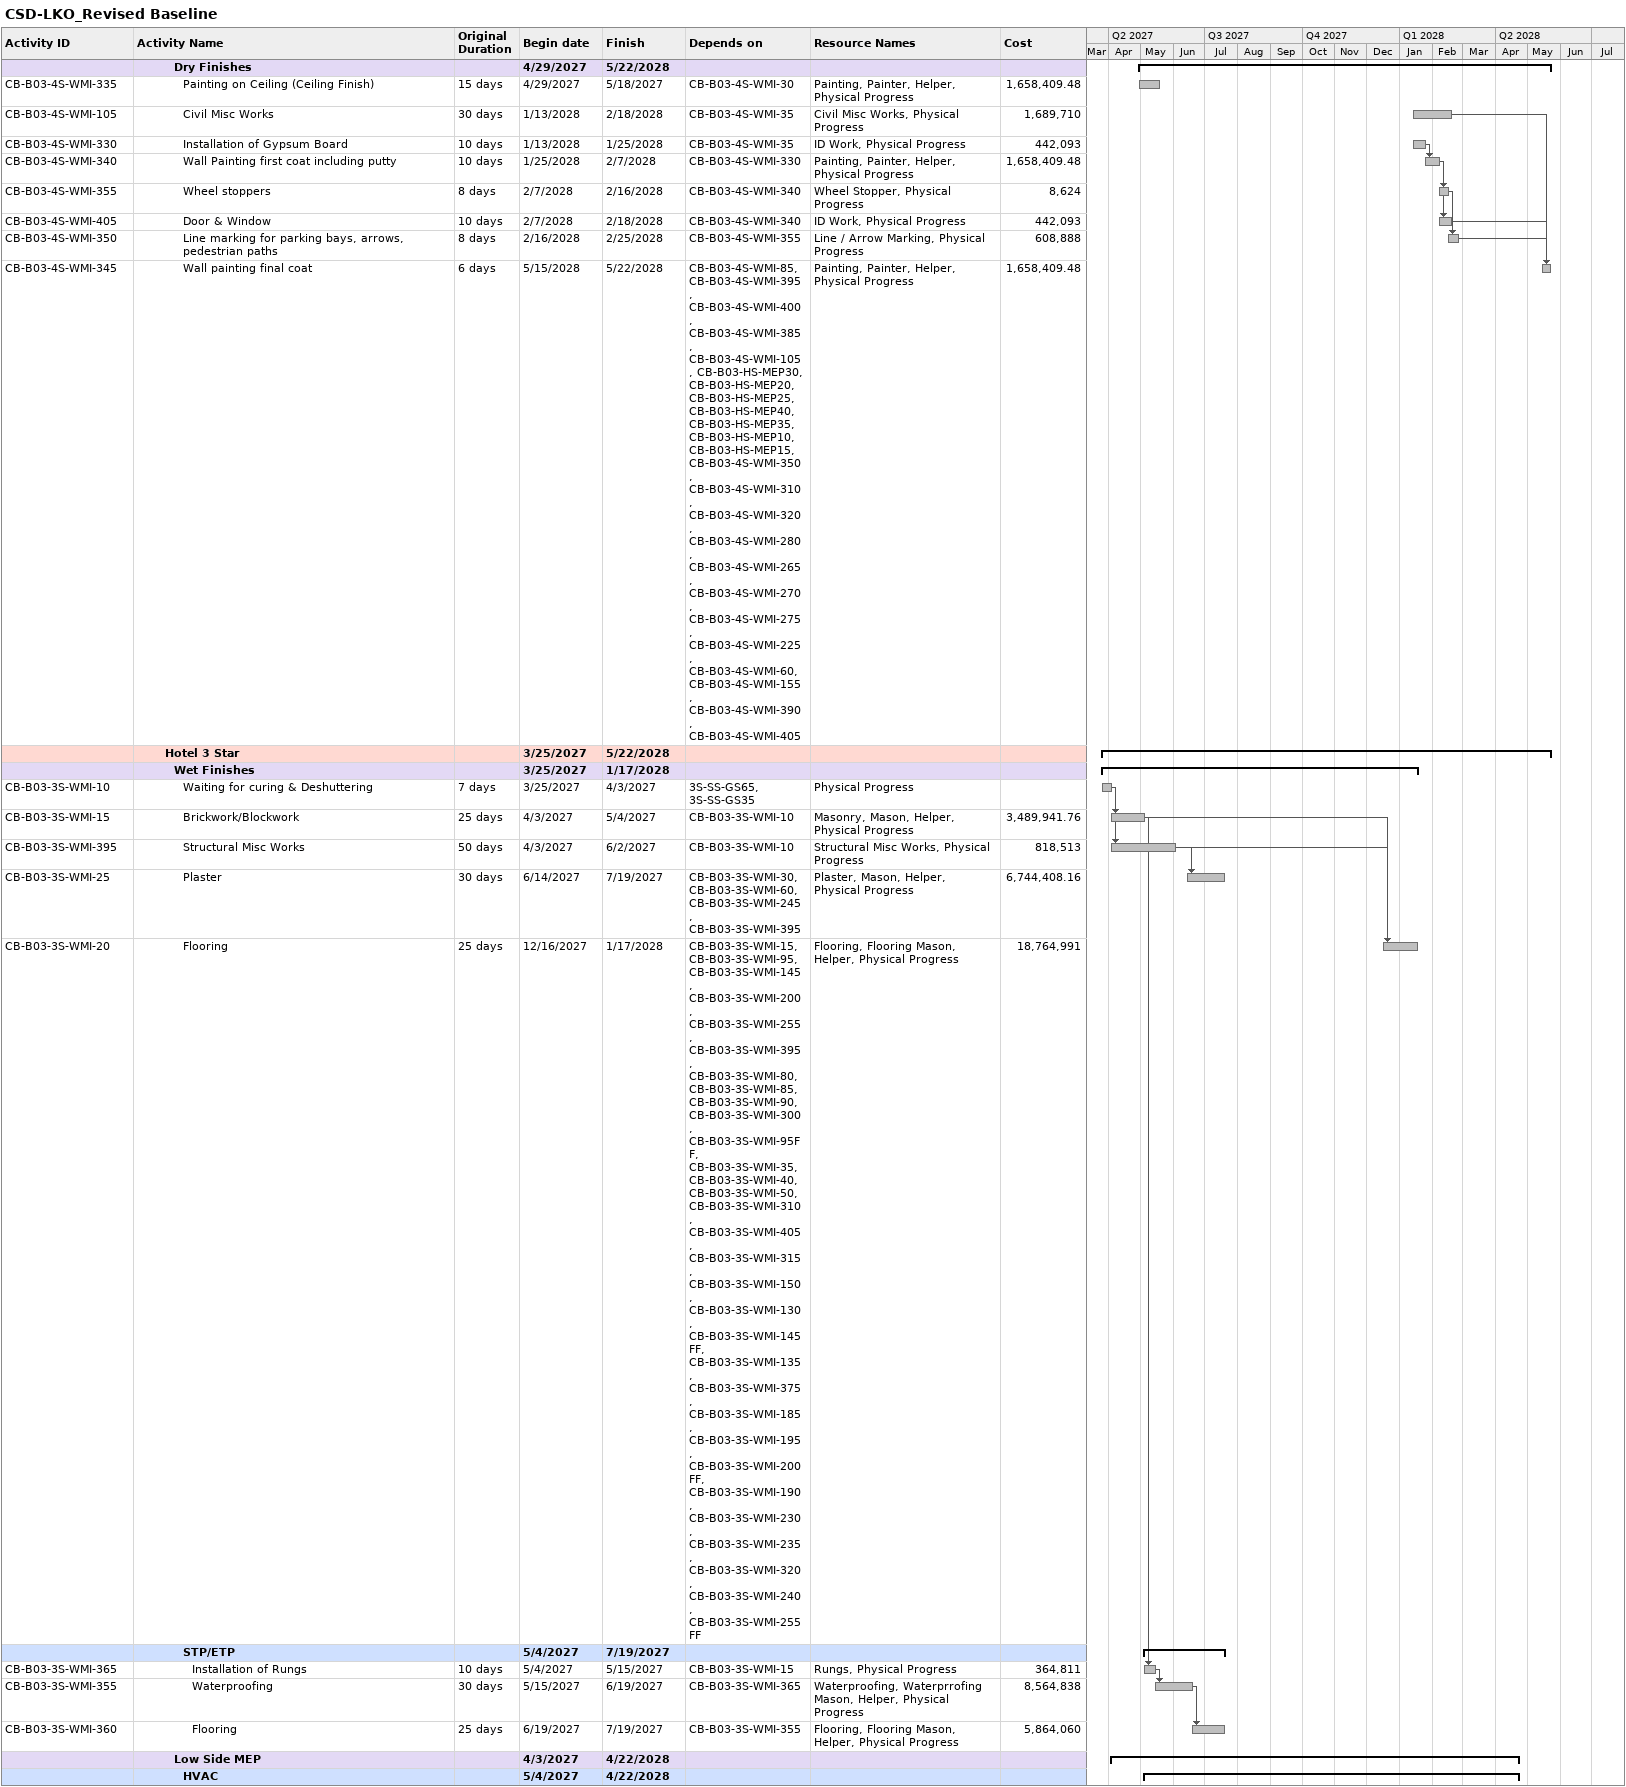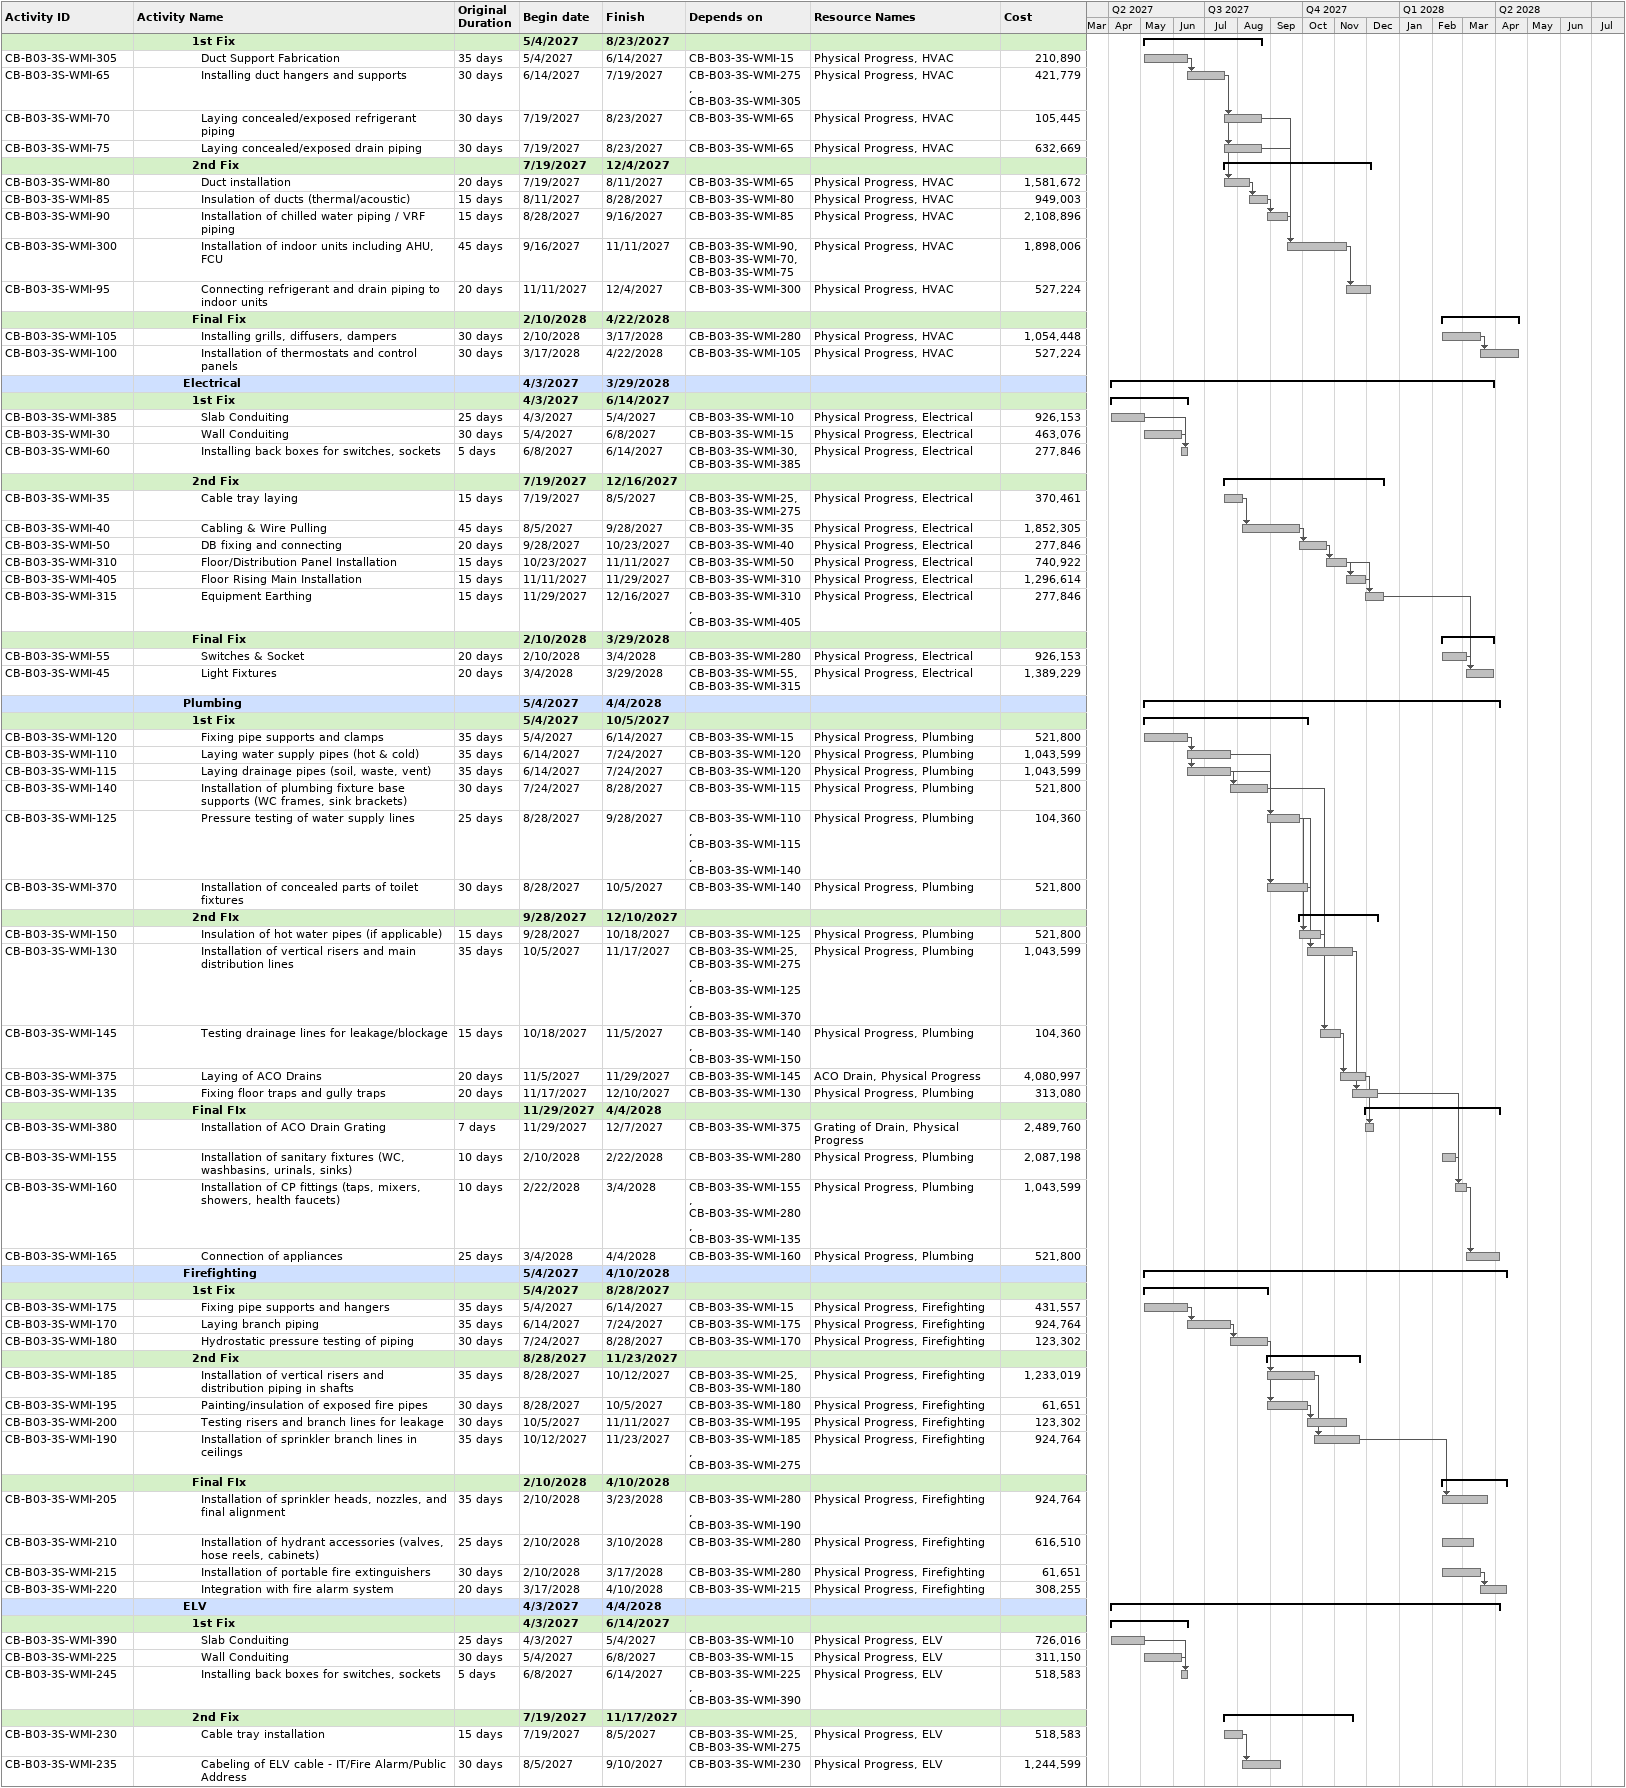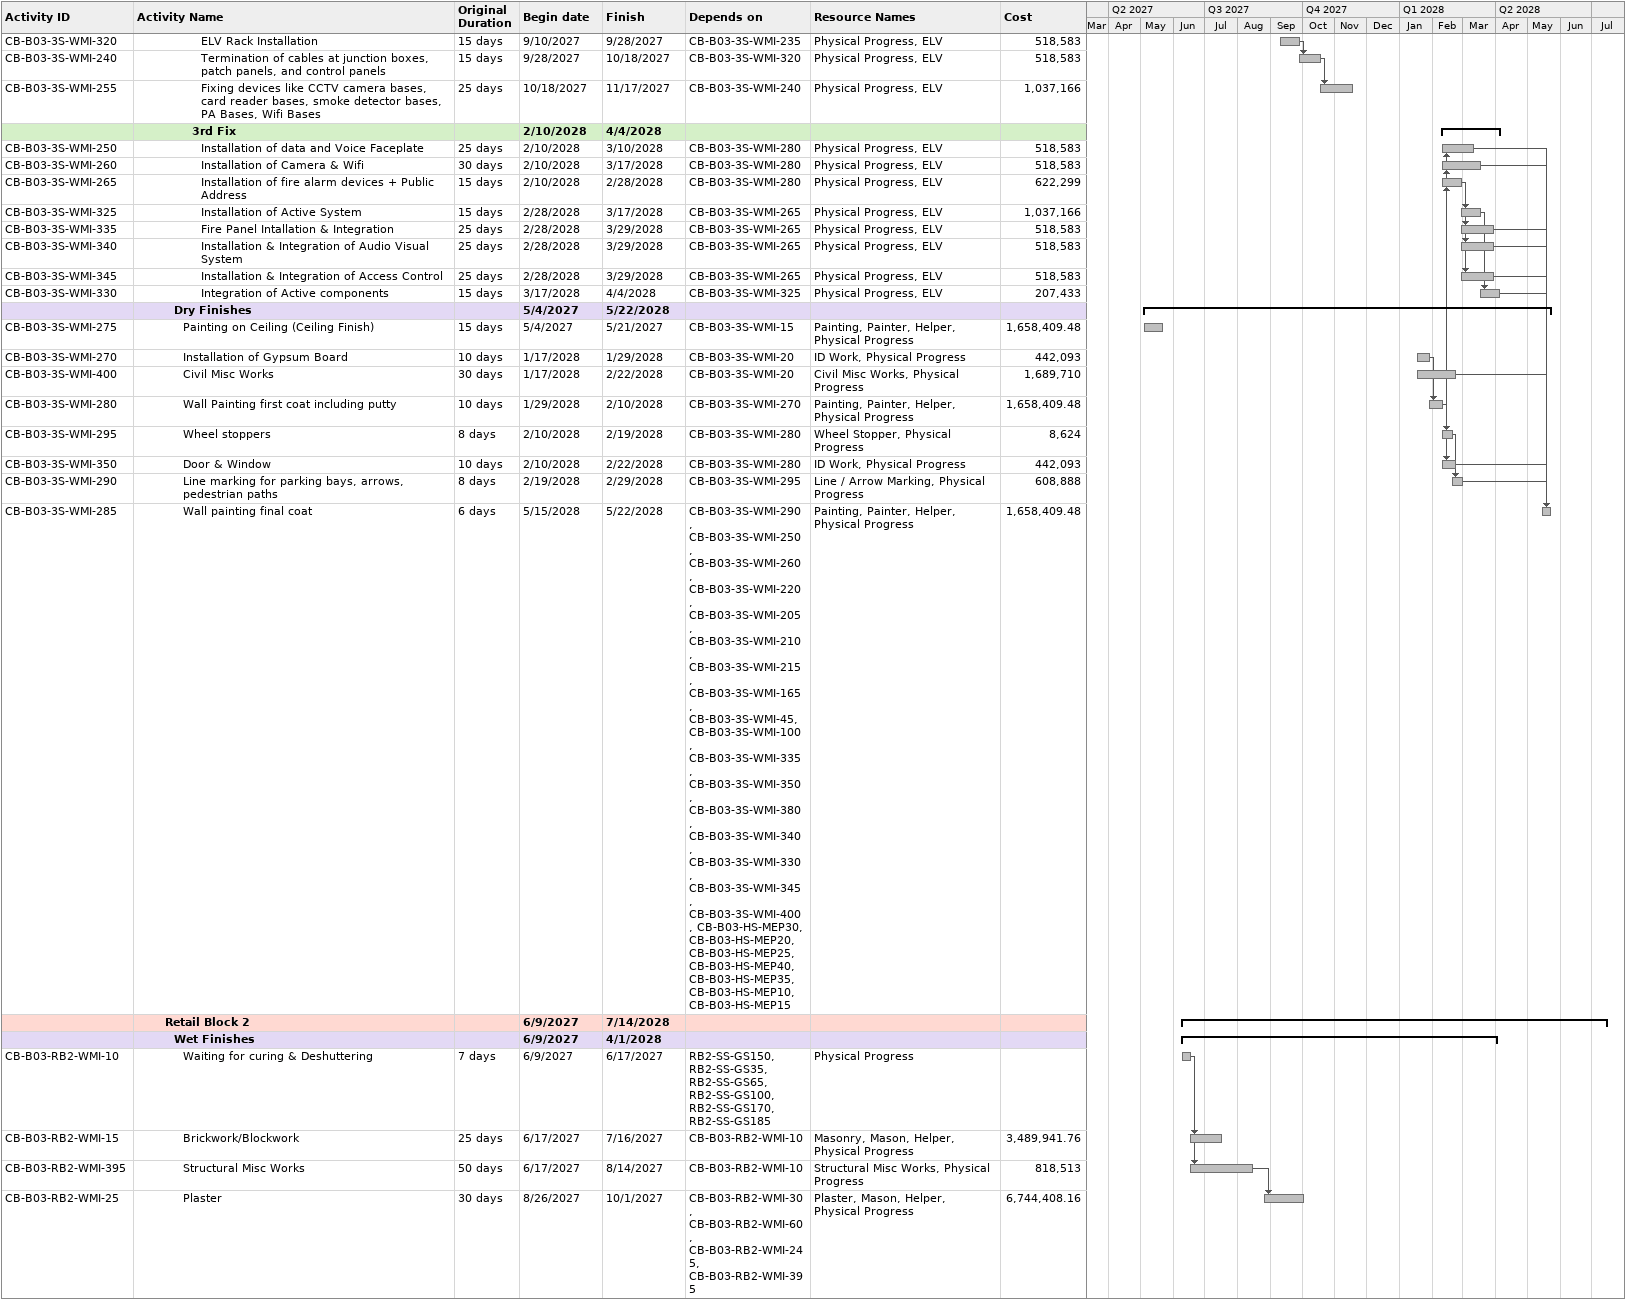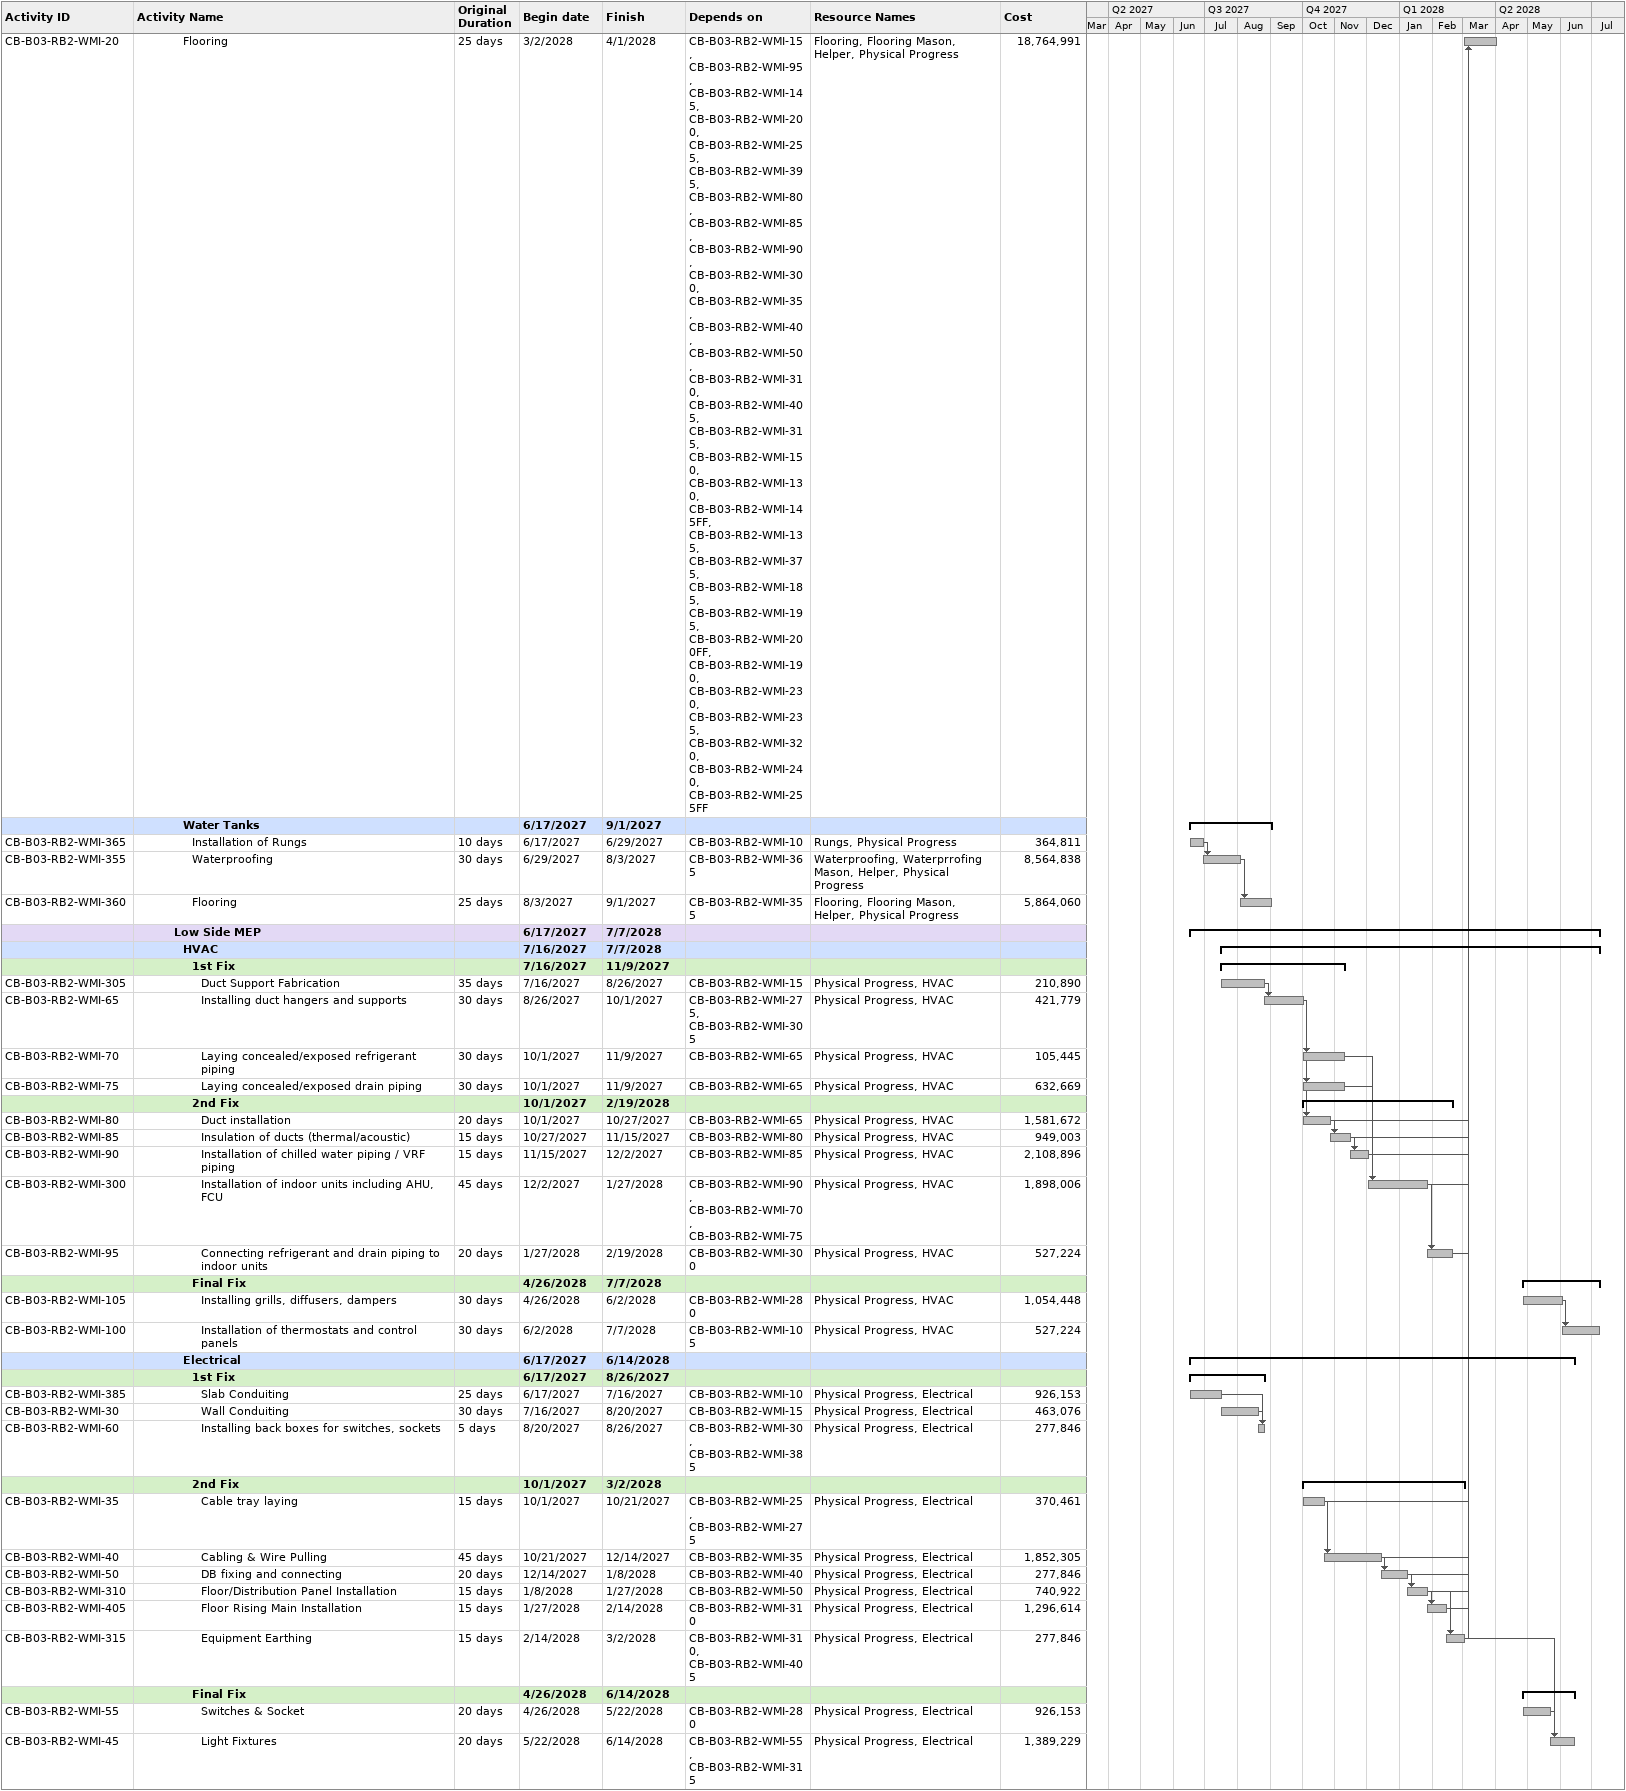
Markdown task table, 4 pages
CSD-LKO_Revised Baseline

| ID | Level | Task | Original duration | Start | Finish | Predecessors | Resources | Cost |
|---|---|---|---|---|---|---|---|---|
|  | 5 | **Dry Finishes** |  | 2027-04-29 | 2028-05-22 |  |  |  |
| CB-B03-4S-WMI-335 | 6 | Painting on Ceiling (Ceiling Finish) | 15d | 2027-04-29 | 2027-05-18 | CB-B03-4S-WMI-30 | Painting, Painter, Helper, Physical Progress | 1658409.48 |
| CB-B03-4S-WMI-105 | 6 | Civil Misc Works | 30d | 2028-01-13 | 2028-02-18 | CB-B03-4S-WMI-35 | Civil Misc Works, Physical Progress | 1689710 |
| CB-B03-4S-WMI-330 | 6 | Installation of Gypsum Board | 10d | 2028-01-13 | 2028-01-25 | CB-B03-4S-WMI-35 | ID Work, Physical Progress | 442093 |
| CB-B03-4S-WMI-340 | 6 | Wall Painting first coat including putty | 10d | 2028-01-25 | 2028-02-07 | CB-B03-4S-WMI-330 | Painting, Painter, Helper, Physical Progress | 1658409.48 |
| CB-B03-4S-WMI-355 | 6 | Wheel stoppers | 8d | 2028-02-07 | 2028-02-16 | CB-B03-4S-WMI-340 | Wheel Stopper, Physical Progress | 8624 |
| CB-B03-4S-WMI-405 | 6 | Door & Window | 10d | 2028-02-07 | 2028-02-18 | CB-B03-4S-WMI-340 | ID Work, Physical Progress | 442093 |
| CB-B03-4S-WMI-350 | 6 | Line marking for parking bays, arrows, pedestrian paths | 8d | 2028-02-16 | 2028-02-25 | CB-B03-4S-WMI-355 | Line / Arrow Marking, Physical Progress | 608888 |
| CB-B03-4S-WMI-345 | 6 | Wall painting final coat | 6d | 2028-05-15 | 2028-05-22 | CB-B03-4S-WMI-85, CB-B03-4S-WMI-395, CB-B03-4S-WMI-400, CB-B03-4S-WMI-385, CB-B03-4S-WMI-105, CB-B03-HS-MEP30, CB-B03-HS-MEP20, CB-B03-HS-MEP25, CB-B03-HS-MEP40, CB-B03-HS-MEP35, CB-B03-HS-MEP10, CB-B03-HS-MEP15, CB-B03-4S-WMI-350, CB-B03-4S-WMI-310, CB-B03-4S-WMI-320, CB-B03-4S-WMI-280, CB-B03-4S-WMI-265, CB-B03-4S-WMI-270, CB-B03-4S-WMI-275, CB-B03-4S-WMI-225, CB-B03-4S-WMI-60, CB-B03-4S-WMI-155, CB-B03-4S-WMI-390, CB-B03-4S-WMI-405 | Painting, Painter, Helper, Physical Progress | 1658409.48 |
|  | 4 | **Hotel 3 Star** |  | 2027-03-25 | 2028-05-22 |  |  |  |
|  | 5 | **Wet Finishes** |  | 2027-03-25 | 2028-01-17 |  |  |  |
| CB-B03-3S-WMI-10 | 6 | Waiting for curing & Deshuttering | 7d | 2027-03-25 | 2027-04-03 | 3S-SS-GS65, 3S-SS-GS35 | Physical Progress |  |
| CB-B03-3S-WMI-15 | 6 | Brickwork/Blockwork | 25d | 2027-04-03 | 2027-05-04 | CB-B03-3S-WMI-10 | Masonry, Mason, Helper, Physical Progress | 3489941.76 |
| CB-B03-3S-WMI-395 | 6 | Structural Misc Works | 50d | 2027-04-03 | 2027-06-02 | CB-B03-3S-WMI-10 | Structural Misc Works, Physical Progress | 818513 |
| CB-B03-3S-WMI-25 | 6 | Plaster | 30d | 2027-06-14 | 2027-07-19 | CB-B03-3S-WMI-30, CB-B03-3S-WMI-60, CB-B03-3S-WMI-245, CB-B03-3S-WMI-395 | Plaster, Mason, Helper, Physical Progress | 6744408.16 |
| CB-B03-3S-WMI-20 | 6 | Flooring | 25d | 2027-12-16 | 2028-01-17 | CB-B03-3S-WMI-15, CB-B03-3S-WMI-95, CB-B03-3S-WMI-145, CB-B03-3S-WMI-200, CB-B03-3S-WMI-255, CB-B03-3S-WMI-395, CB-B03-3S-WMI-80, CB-B03-3S-WMI-85, CB-B03-3S-WMI-90, CB-B03-3S-WMI-300, CB-B03-3S-WMI-95FF, CB-B03-3S-WMI-35, CB-B03-3S-WMI-40, CB-B03-3S-WMI-50, CB-B03-3S-WMI-310, CB-B03-3S-WMI-405, CB-B03-3S-WMI-315, CB-B03-3S-WMI-150, CB-B03-3S-WMI-130, CB-B03-3S-WMI-145FF, CB-B03-3S-WMI-135, CB-B03-3S-WMI-375, CB-B03-3S-WMI-185, CB-B03-3S-WMI-195, CB-B03-3S-WMI-200FF, CB-B03-3S-WMI-190, CB-B03-3S-WMI-230, CB-B03-3S-WMI-235, CB-B03-3S-WMI-320, CB-B03-3S-WMI-240, CB-B03-3S-WMI-255FF | Flooring, Flooring Mason, Helper, Physical Progress | 18764991 |
|  | 6 | **STP/ETP** |  | 2027-05-04 | 2027-07-19 |  |  |  |
| CB-B03-3S-WMI-365 | 7 | Installation of Rungs | 10d | 2027-05-04 | 2027-05-15 | CB-B03-3S-WMI-15 | Rungs, Physical Progress | 364811 |
| CB-B03-3S-WMI-355 | 7 | Waterproofing | 30d | 2027-05-15 | 2027-06-19 | CB-B03-3S-WMI-365 | Waterproofing, Waterprrofing Mason, Helper, Physical Progress | 8564838 |
| CB-B03-3S-WMI-360 | 7 | Flooring | 25d | 2027-06-19 | 2027-07-19 | CB-B03-3S-WMI-355 | Flooring, Flooring Mason, Helper, Physical Progress | 5864060 |
|  | 5 | **Low Side MEP** |  | 2027-04-03 | 2028-04-22 |  |  |  |
|  | 6 | **HVAC** |  | 2027-05-04 | 2028-04-22 |  |  |  |
|  | 7 | **1st Fix** |  | 2027-05-04 | 2027-08-23 |  |  |  |
| CB-B03-3S-WMI-305 | 8 | Duct Support Fabrication | 35d | 2027-05-04 | 2027-06-14 | CB-B03-3S-WMI-15 | Physical Progress, HVAC | 210890 |
| CB-B03-3S-WMI-65 | 8 | Installing duct hangers and supports | 30d | 2027-06-14 | 2027-07-19 | CB-B03-3S-WMI-275, CB-B03-3S-WMI-305 | Physical Progress, HVAC | 421779 |
| CB-B03-3S-WMI-70 | 8 | Laying concealed/exposed refrigerant piping | 30d | 2027-07-19 | 2027-08-23 | CB-B03-3S-WMI-65 | Physical Progress, HVAC | 105445 |
| CB-B03-3S-WMI-75 | 8 | Laying concealed/exposed drain piping | 30d | 2027-07-19 | 2027-08-23 | CB-B03-3S-WMI-65 | Physical Progress, HVAC | 632669 |
|  | 7 | **2nd Fix** |  | 2027-07-19 | 2027-12-04 |  |  |  |
| CB-B03-3S-WMI-80 | 8 | Duct installation | 20d | 2027-07-19 | 2027-08-11 | CB-B03-3S-WMI-65 | Physical Progress, HVAC | 1581672 |
| CB-B03-3S-WMI-85 | 8 | Insulation of ducts (thermal/acoustic) | 15d | 2027-08-11 | 2027-08-28 | CB-B03-3S-WMI-80 | Physical Progress, HVAC | 949003 |
| CB-B03-3S-WMI-90 | 8 | Installation of chilled water piping / VRF piping | 15d | 2027-08-28 | 2027-09-16 | CB-B03-3S-WMI-85 | Physical Progress, HVAC | 2108896 |
| CB-B03-3S-WMI-300 | 8 | Installation of indoor units including AHU, FCU | 45d | 2027-09-16 | 2027-11-11 | CB-B03-3S-WMI-90, CB-B03-3S-WMI-70, CB-B03-3S-WMI-75 | Physical Progress, HVAC | 1898006 |
| CB-B03-3S-WMI-95 | 8 | Connecting refrigerant and drain piping to indoor units | 20d | 2027-11-11 | 2027-12-04 | CB-B03-3S-WMI-300 | Physical Progress, HVAC | 527224 |
|  | 7 | **Final Fix** |  | 2028-02-10 | 2028-04-22 |  |  |  |
| CB-B03-3S-WMI-105 | 8 | Installing grills, diffusers, dampers | 30d | 2028-02-10 | 2028-03-17 | CB-B03-3S-WMI-280 | Physical Progress, HVAC | 1054448 |
| CB-B03-3S-WMI-100 | 8 | Installation of thermostats and control panels | 30d | 2028-03-17 | 2028-04-22 | CB-B03-3S-WMI-105 | Physical Progress, HVAC | 527224 |
|  | 6 | **Electrical** |  | 2027-04-03 | 2028-03-29 |  |  |  |
|  | 7 | **1st Fix** |  | 2027-04-03 | 2027-06-14 |  |  |  |
| CB-B03-3S-WMI-385 | 8 | Slab Conduiting | 25d | 2027-04-03 | 2027-05-04 | CB-B03-3S-WMI-10 | Physical Progress, Electrical | 926153 |
| CB-B03-3S-WMI-30 | 8 | Wall Conduiting | 30d | 2027-05-04 | 2027-06-08 | CB-B03-3S-WMI-15 | Physical Progress, Electrical | 463076 |
| CB-B03-3S-WMI-60 | 8 | Installing back boxes for switches, sockets | 5d | 2027-06-08 | 2027-06-14 | CB-B03-3S-WMI-30, CB-B03-3S-WMI-385 | Physical Progress, Electrical | 277846 |
|  | 7 | **2nd Fix** |  | 2027-07-19 | 2027-12-16 |  |  |  |
| CB-B03-3S-WMI-35 | 8 | Cable tray laying | 15d | 2027-07-19 | 2027-08-05 | CB-B03-3S-WMI-25, CB-B03-3S-WMI-275 | Physical Progress, Electrical | 370461 |
| CB-B03-3S-WMI-40 | 8 | Cabling & Wire Pulling | 45d | 2027-08-05 | 2027-09-28 | CB-B03-3S-WMI-35 | Physical Progress, Electrical | 1852305 |
| CB-B03-3S-WMI-50 | 8 | DB fixing and connecting | 20d | 2027-09-28 | 2027-10-23 | CB-B03-3S-WMI-40 | Physical Progress, Electrical | 277846 |
| CB-B03-3S-WMI-310 | 8 | Floor/Distribution Panel Installation | 15d | 2027-10-23 | 2027-11-11 | CB-B03-3S-WMI-50 | Physical Progress, Electrical | 740922 |
| CB-B03-3S-WMI-405 | 8 | Floor Rising Main Installation | 15d | 2027-11-11 | 2027-11-29 | CB-B03-3S-WMI-310 | Physical Progress, Electrical | 1296614 |
| CB-B03-3S-WMI-315 | 8 | Equipment Earthing | 15d | 2027-11-29 | 2027-12-16 | CB-B03-3S-WMI-310, CB-B03-3S-WMI-405 | Physical Progress, Electrical | 277846 |
|  | 7 | **Final Fix** |  | 2028-02-10 | 2028-03-29 |  |  |  |
| CB-B03-3S-WMI-55 | 8 | Switches & Socket | 20d | 2028-02-10 | 2028-03-04 | CB-B03-3S-WMI-280 | Physical Progress, Electrical | 926153 |
| CB-B03-3S-WMI-45 | 8 | Light Fixtures | 20d | 2028-03-04 | 2028-03-29 | CB-B03-3S-WMI-55, CB-B03-3S-WMI-315 | Physical Progress, Electrical | 1389229 |
|  | 6 | **Plumbing** |  | 2027-05-04 | 2028-04-04 |  |  |  |
|  | 7 | **1st Fix** |  | 2027-05-04 | 2027-10-05 |  |  |  |
| CB-B03-3S-WMI-120 | 8 | Fixing pipe supports and clamps | 35d | 2027-05-04 | 2027-06-14 | CB-B03-3S-WMI-15 | Physical Progress, Plumbing | 521800 |
| CB-B03-3S-WMI-110 | 8 | Laying water supply pipes (hot & cold) | 35d | 2027-06-14 | 2027-07-24 | CB-B03-3S-WMI-120 | Physical Progress, Plumbing | 1043599 |
| CB-B03-3S-WMI-115 | 8 | Laying drainage pipes (soil, waste, vent) | 35d | 2027-06-14 | 2027-07-24 | CB-B03-3S-WMI-120 | Physical Progress, Plumbing | 1043599 |
| CB-B03-3S-WMI-140 | 8 | Installation of plumbing fixture base supports (WC frames, sink brackets) | 30d | 2027-07-24 | 2027-08-28 | CB-B03-3S-WMI-115 | Physical Progress, Plumbing | 521800 |
| CB-B03-3S-WMI-125 | 8 | Pressure testing of water supply lines | 25d | 2027-08-28 | 2027-09-28 | CB-B03-3S-WMI-110, CB-B03-3S-WMI-115, CB-B03-3S-WMI-140 | Physical Progress, Plumbing | 104360 |
| CB-B03-3S-WMI-370 | 8 | Installation of concealed parts of toilet fixtures | 30d | 2027-08-28 | 2027-10-05 | CB-B03-3S-WMI-140 | Physical Progress, Plumbing | 521800 |
|  | 7 | **2nd FIx** |  | 2027-09-28 | 2027-12-10 |  |  |  |
| CB-B03-3S-WMI-150 | 8 | Insulation of hot water pipes (if applicable) | 15d | 2027-09-28 | 2027-10-18 | CB-B03-3S-WMI-125 | Physical Progress, Plumbing | 521800 |
| CB-B03-3S-WMI-130 | 8 | Installation of vertical risers and main distribution lines | 35d | 2027-10-05 | 2027-11-17 | CB-B03-3S-WMI-25, CB-B03-3S-WMI-275, CB-B03-3S-WMI-125, CB-B03-3S-WMI-370 | Physical Progress, Plumbing | 1043599 |
| CB-B03-3S-WMI-145 | 8 | Testing drainage lines for leakage/blockage | 15d | 2027-10-18 | 2027-11-05 | CB-B03-3S-WMI-140, CB-B03-3S-WMI-150 | Physical Progress, Plumbing | 104360 |
| CB-B03-3S-WMI-375 | 8 | Laying of ACO Drains | 20d | 2027-11-05 | 2027-11-29 | CB-B03-3S-WMI-145 | ACO Drain, Physical Progress | 4080997 |
| CB-B03-3S-WMI-135 | 8 | Fixing floor traps and gully traps | 20d | 2027-11-17 | 2027-12-10 | CB-B03-3S-WMI-130 | Physical Progress, Plumbing | 313080 |
|  | 7 | **Final FIx** |  | 2027-11-29 | 2028-04-04 |  |  |  |
| CB-B03-3S-WMI-380 | 8 | Installation of ACO Drain Grating | 7d | 2027-11-29 | 2027-12-07 | CB-B03-3S-WMI-375 | Grating of Drain, Physical Progress | 2489760 |
| CB-B03-3S-WMI-155 | 8 | Installation of sanitary fixtures (WC, washbasins, urinals, sinks) | 10d | 2028-02-10 | 2028-02-22 | CB-B03-3S-WMI-280 | Physical Progress, Plumbing | 2087198 |
| CB-B03-3S-WMI-160 | 8 | Installation of CP fittings (taps, mixers, showers, health faucets) | 10d | 2028-02-22 | 2028-03-04 | CB-B03-3S-WMI-155, CB-B03-3S-WMI-280, CB-B03-3S-WMI-135 | Physical Progress, Plumbing | 1043599 |
| CB-B03-3S-WMI-165 | 8 | Connection of appliances | 25d | 2028-03-04 | 2028-04-04 | CB-B03-3S-WMI-160 | Physical Progress, Plumbing | 521800 |
|  | 6 | **Firefighting** |  | 2027-05-04 | 2028-04-10 |  |  |  |
|  | 7 | **1st Fix** |  | 2027-05-04 | 2027-08-28 |  |  |  |
| CB-B03-3S-WMI-175 | 8 | Fixing pipe supports and hangers | 35d | 2027-05-04 | 2027-06-14 | CB-B03-3S-WMI-15 | Physical Progress, Firefighting | 431557 |
| CB-B03-3S-WMI-170 | 8 | Laying branch piping | 35d | 2027-06-14 | 2027-07-24 | CB-B03-3S-WMI-175 | Physical Progress, Firefighting | 924764 |
| CB-B03-3S-WMI-180 | 8 | Hydrostatic pressure testing of piping | 30d | 2027-07-24 | 2027-08-28 | CB-B03-3S-WMI-170 | Physical Progress, Firefighting | 123302 |
|  | 7 | **2nd Fix** |  | 2027-08-28 | 2027-11-23 |  |  |  |
| CB-B03-3S-WMI-185 | 8 | Installation of vertical risers and distribution piping in shafts | 35d | 2027-08-28 | 2027-10-12 | CB-B03-3S-WMI-25, CB-B03-3S-WMI-180 | Physical Progress, Firefighting | 1233019 |
| CB-B03-3S-WMI-195 | 8 | Painting/insulation of exposed fire pipes | 30d | 2027-08-28 | 2027-10-05 | CB-B03-3S-WMI-180 | Physical Progress, Firefighting | 61651 |
| CB-B03-3S-WMI-200 | 8 | Testing risers and branch lines for leakage | 30d | 2027-10-05 | 2027-11-11 | CB-B03-3S-WMI-195 | Physical Progress, Firefighting | 123302 |
| CB-B03-3S-WMI-190 | 8 | Installation of sprinkler branch lines in ceilings | 35d | 2027-10-12 | 2027-11-23 | CB-B03-3S-WMI-185, CB-B03-3S-WMI-275 | Physical Progress, Firefighting | 924764 |
|  | 7 | **Final FIx** |  | 2028-02-10 | 2028-04-10 |  |  |  |
| CB-B03-3S-WMI-205 | 8 | Installation of sprinkler heads, nozzles, and final alignment | 35d | 2028-02-10 | 2028-03-23 | CB-B03-3S-WMI-280, CB-B03-3S-WMI-190 | Physical Progress, Firefighting | 924764 |
| CB-B03-3S-WMI-210 | 8 | Installation of hydrant accessories (valves, hose reels, cabinets) | 25d | 2028-02-10 | 2028-03-10 | CB-B03-3S-WMI-280 | Physical Progress, Firefighting | 616510 |
| CB-B03-3S-WMI-215 | 8 | Installation of portable fire extinguishers | 30d | 2028-02-10 | 2028-03-17 | CB-B03-3S-WMI-280 | Physical Progress, Firefighting | 61651 |
| CB-B03-3S-WMI-220 | 8 | Integration with fire alarm system | 20d | 2028-03-17 | 2028-04-10 | CB-B03-3S-WMI-215 | Physical Progress, Firefighting | 308255 |
|  | 6 | **ELV** |  | 2027-04-03 | 2028-04-04 |  |  |  |
|  | 7 | **1st Fix** |  | 2027-04-03 | 2027-06-14 |  |  |  |
| CB-B03-3S-WMI-390 | 8 | Slab Conduiting | 25d | 2027-04-03 | 2027-05-04 | CB-B03-3S-WMI-10 | Physical Progress, ELV | 726016 |
| CB-B03-3S-WMI-225 | 8 | Wall Conduiting | 30d | 2027-05-04 | 2027-06-08 | CB-B03-3S-WMI-15 | Physical Progress, ELV | 311150 |
| CB-B03-3S-WMI-245 | 8 | Installing back boxes for switches, sockets | 5d | 2027-06-08 | 2027-06-14 | CB-B03-3S-WMI-225, CB-B03-3S-WMI-390 | Physical Progress, ELV | 518583 |
|  | 7 | **2nd Fix** |  | 2027-07-19 | 2027-11-17 |  |  |  |
| CB-B03-3S-WMI-230 | 8 | Cable tray installation | 15d | 2027-07-19 | 2027-08-05 | CB-B03-3S-WMI-25, CB-B03-3S-WMI-275 | Physical Progress, ELV | 518583 |
| CB-B03-3S-WMI-235 | 8 | Cabeling of ELV cable - IT/Fire Alarm/Public Address | 30d | 2027-08-05 | 2027-09-10 | CB-B03-3S-WMI-230 | Physical Progress, ELV | 1244599 |
| CB-B03-3S-WMI-320 | 8 | ELV Rack Installation | 15d | 2027-09-10 | 2027-09-28 | CB-B03-3S-WMI-235 | Physical Progress, ELV | 518583 |
| CB-B03-3S-WMI-240 | 8 | Termination of cables at junction boxes, patch panels, and control panels | 15d | 2027-09-28 | 2027-10-18 | CB-B03-3S-WMI-320 | Physical Progress, ELV | 518583 |
| CB-B03-3S-WMI-255 | 8 | Fixing devices like CCTV camera bases, card reader bases, smoke detector bases, PA Bases, Wifi Bases | 25d | 2027-10-18 | 2027-11-17 | CB-B03-3S-WMI-240 | Physical Progress, ELV | 1037166 |
|  | 7 | **3rd Fix** |  | 2028-02-10 | 2028-04-04 |  |  |  |
| CB-B03-3S-WMI-250 | 8 | Installation of data and Voice Faceplate | 25d | 2028-02-10 | 2028-03-10 | CB-B03-3S-WMI-280 | Physical Progress, ELV | 518583 |
| CB-B03-3S-WMI-260 | 8 | Installation of Camera & Wifi | 30d | 2028-02-10 | 2028-03-17 | CB-B03-3S-WMI-280 | Physical Progress, ELV | 518583 |
| CB-B03-3S-WMI-265 | 8 | Installation of fire alarm devices + Public Address | 15d | 2028-02-10 | 2028-02-28 | CB-B03-3S-WMI-280 | Physical Progress, ELV | 622299 |
| CB-B03-3S-WMI-325 | 8 | Installation of Active System | 15d | 2028-02-28 | 2028-03-17 | CB-B03-3S-WMI-265 | Physical Progress, ELV | 1037166 |
| CB-B03-3S-WMI-335 | 8 | Fire Panel Intallation & Integration | 25d | 2028-02-28 | 2028-03-29 | CB-B03-3S-WMI-265 | Physical Progress, ELV | 518583 |
| CB-B03-3S-WMI-340 | 8 | Installation & Integration of Audio Visual System | 25d | 2028-02-28 | 2028-03-29 | CB-B03-3S-WMI-265 | Physical Progress, ELV | 518583 |
| CB-B03-3S-WMI-345 | 8 | Installation & Integration of Access Control | 25d | 2028-02-28 | 2028-03-29 | CB-B03-3S-WMI-265 | Physical Progress, ELV | 518583 |
| CB-B03-3S-WMI-330 | 8 | Integration of Active components | 15d | 2028-03-17 | 2028-04-04 | CB-B03-3S-WMI-325 | Physical Progress, ELV | 207433 |
|  | 5 | **Dry Finishes** |  | 2027-05-04 | 2028-05-22 |  |  |  |
| CB-B03-3S-WMI-275 | 6 | Painting on Ceiling (Ceiling Finish) | 15d | 2027-05-04 | 2027-05-21 | CB-B03-3S-WMI-15 | Painting, Painter, Helper, Physical Progress | 1658409.48 |
| CB-B03-3S-WMI-270 | 6 | Installation of Gypsum Board | 10d | 2028-01-17 | 2028-01-29 | CB-B03-3S-WMI-20 | ID Work, Physical Progress | 442093 |
| CB-B03-3S-WMI-400 | 6 | Civil Misc Works | 30d | 2028-01-17 | 2028-02-22 | CB-B03-3S-WMI-20 | Civil Misc Works, Physical Progress | 1689710 |
| CB-B03-3S-WMI-280 | 6 | Wall Painting first coat including putty | 10d | 2028-01-29 | 2028-02-10 | CB-B03-3S-WMI-270 | Painting, Painter, Helper, Physical Progress | 1658409.48 |
| CB-B03-3S-WMI-295 | 6 | Wheel stoppers | 8d | 2028-02-10 | 2028-02-19 | CB-B03-3S-WMI-280 | Wheel Stopper, Physical Progress | 8624 |
| CB-B03-3S-WMI-350 | 6 | Door & Window | 10d | 2028-02-10 | 2028-02-22 | CB-B03-3S-WMI-280 | ID Work, Physical Progress | 442093 |
| CB-B03-3S-WMI-290 | 6 | Line marking for parking bays, arrows, pedestrian paths | 8d | 2028-02-19 | 2028-02-29 | CB-B03-3S-WMI-295 | Line / Arrow Marking, Physical Progress | 608888 |
| CB-B03-3S-WMI-285 | 6 | Wall painting final coat | 6d | 2028-05-15 | 2028-05-22 | CB-B03-3S-WMI-290, CB-B03-3S-WMI-250, CB-B03-3S-WMI-260, CB-B03-3S-WMI-220, CB-B03-3S-WMI-205, CB-B03-3S-WMI-210, CB-B03-3S-WMI-215, CB-B03-3S-WMI-165, CB-B03-3S-WMI-45, CB-B03-3S-WMI-100, CB-B03-3S-WMI-335, CB-B03-3S-WMI-350, CB-B03-3S-WMI-380, CB-B03-3S-WMI-340, CB-B03-3S-WMI-330, CB-B03-3S-WMI-345, CB-B03-3S-WMI-400, CB-B03-HS-MEP30, CB-B03-HS-MEP20, CB-B03-HS-MEP25, CB-B03-HS-MEP40, CB-B03-HS-MEP35, CB-B03-HS-MEP10, CB-B03-HS-MEP15 | Painting, Painter, Helper, Physical Progress | 1658409.48 |
|  | 4 | **Retail Block 2** |  | 2027-06-09 | 2028-07-14 |  |  |  |
|  | 5 | **Wet Finishes** |  | 2027-06-09 | 2028-04-01 |  |  |  |
| CB-B03-RB2-WMI-10 | 6 | Waiting for curing & Deshuttering | 7d | 2027-06-09 | 2027-06-17 | RB2-SS-GS150, RB2-SS-GS35, RB2-SS-GS65, RB2-SS-GS100, RB2-SS-GS170, RB2-SS-GS185 | Physical Progress |  |
| CB-B03-RB2-WMI-15 | 6 | Brickwork/Blockwork | 25d | 2027-06-17 | 2027-07-16 | CB-B03-RB2-WMI-10 | Masonry, Mason, Helper, Physical Progress | 3489941.76 |
| CB-B03-RB2-WMI-395 | 6 | Structural Misc Works | 50d | 2027-06-17 | 2027-08-14 | CB-B03-RB2-WMI-10 | Structural Misc Works, Physical Progress | 818513 |
| CB-B03-RB2-WMI-25 | 6 | Plaster | 30d | 2027-08-26 | 2027-10-01 | CB-B03-RB2-WMI-30, CB-B03-RB2-WMI-60, CB-B03-RB2-WMI-245, CB-B03-RB2-WMI-395 | Plaster, Mason, Helper, Physical Progress | 6744408.16 |
| CB-B03-RB2-WMI-20 | 6 | Flooring | 25d | 2028-03-02 | 2028-04-01 | CB-B03-RB2-WMI-15, CB-B03-RB2-WMI-95, CB-B03-RB2-WMI-145, CB-B03-RB2-WMI-200, CB-B03-RB2-WMI-255, CB-B03-RB2-WMI-395, CB-B03-RB2-WMI-80, CB-B03-RB2-WMI-85, CB-B03-RB2-WMI-90, CB-B03-RB2-WMI-300, CB-B03-RB2-WMI-35, CB-B03-RB2-WMI-40, CB-B03-RB2-WMI-50, CB-B03-RB2-WMI-310, CB-B03-RB2-WMI-405, CB-B03-RB2-WMI-315, CB-B03-RB2-WMI-150, CB-B03-RB2-WMI-130, CB-B03-RB2-WMI-145FF, CB-B03-RB2-WMI-135, CB-B03-RB2-WMI-375, CB-B03-RB2-WMI-185, CB-B03-RB2-WMI-195, CB-B03-RB2-WMI-200FF, CB-B03-RB2-WMI-190, CB-B03-RB2-WMI-230, CB-B03-RB2-WMI-235, CB-B03-RB2-WMI-320, CB-B03-RB2-WMI-240, CB-B03-RB2-WMI-255FF | Flooring, Flooring Mason, Helper, Physical Progress | 18764991 |
|  | 6 | **Water Tanks** |  | 2027-06-17 | 2027-09-01 |  |  |  |
| CB-B03-RB2-WMI-365 | 7 | Installation of Rungs | 10d | 2027-06-17 | 2027-06-29 | CB-B03-RB2-WMI-10 | Rungs, Physical Progress | 364811 |
| CB-B03-RB2-WMI-355 | 7 | Waterproofing | 30d | 2027-06-29 | 2027-08-03 | CB-B03-RB2-WMI-365 | Waterproofing, Waterprrofing Mason, Helper, Physical Progress | 8564838 |
| CB-B03-RB2-WMI-360 | 7 | Flooring | 25d | 2027-08-03 | 2027-09-01 | CB-B03-RB2-WMI-355 | Flooring, Flooring Mason, Helper, Physical Progress | 5864060 |
|  | 5 | **Low Side MEP** |  | 2027-06-17 | 2028-07-07 |  |  |  |
|  | 6 | **HVAC** |  | 2027-07-16 | 2028-07-07 |  |  |  |
|  | 7 | **1st Fix** |  | 2027-07-16 | 2027-11-09 |  |  |  |
| CB-B03-RB2-WMI-305 | 8 | Duct Support Fabrication | 35d | 2027-07-16 | 2027-08-26 | CB-B03-RB2-WMI-15 | Physical Progress, HVAC | 210890 |
| CB-B03-RB2-WMI-65 | 8 | Installing duct hangers and supports | 30d | 2027-08-26 | 2027-10-01 | CB-B03-RB2-WMI-275, CB-B03-RB2-WMI-305 | Physical Progress, HVAC | 421779 |
| CB-B03-RB2-WMI-70 | 8 | Laying concealed/exposed refrigerant piping | 30d | 2027-10-01 | 2027-11-09 | CB-B03-RB2-WMI-65 | Physical Progress, HVAC | 105445 |
| CB-B03-RB2-WMI-75 | 8 | Laying concealed/exposed drain piping | 30d | 2027-10-01 | 2027-11-09 | CB-B03-RB2-WMI-65 | Physical Progress, HVAC | 632669 |
|  | 7 | **2nd Fix** |  | 2027-10-01 | 2028-02-19 |  |  |  |
| CB-B03-RB2-WMI-80 | 8 | Duct installation | 20d | 2027-10-01 | 2027-10-27 | CB-B03-RB2-WMI-65 | Physical Progress, HVAC | 1581672 |
| CB-B03-RB2-WMI-85 | 8 | Insulation of ducts (thermal/acoustic) | 15d | 2027-10-27 | 2027-11-15 | CB-B03-RB2-WMI-80 | Physical Progress, HVAC | 949003 |
| CB-B03-RB2-WMI-90 | 8 | Installation of chilled water piping / VRF piping | 15d | 2027-11-15 | 2027-12-02 | CB-B03-RB2-WMI-85 | Physical Progress, HVAC | 2108896 |
| CB-B03-RB2-WMI-300 | 8 | Installation of indoor units including AHU, FCU | 45d | 2027-12-02 | 2028-01-27 | CB-B03-RB2-WMI-90, CB-B03-RB2-WMI-70, CB-B03-RB2-WMI-75 | Physical Progress, HVAC | 1898006 |
| CB-B03-RB2-WMI-95 | 8 | Connecting refrigerant and drain piping to indoor units | 20d | 2028-01-27 | 2028-02-19 | CB-B03-RB2-WMI-300 | Physical Progress, HVAC | 527224 |
|  | 7 | **Final Fix** |  | 2028-04-26 | 2028-07-07 |  |  |  |
| CB-B03-RB2-WMI-105 | 8 | Installing grills, diffusers, dampers | 30d | 2028-04-26 | 2028-06-02 | CB-B03-RB2-WMI-280 | Physical Progress, HVAC | 1054448 |
| CB-B03-RB2-WMI-100 | 8 | Installation of thermostats and control panels | 30d | 2028-06-02 | 2028-07-07 | CB-B03-RB2-WMI-105 | Physical Progress, HVAC | 527224 |
|  | 6 | **Electrical** |  | 2027-06-17 | 2028-06-14 |  |  |  |
|  | 7 | **1st Fix** |  | 2027-06-17 | 2027-08-26 |  |  |  |
| CB-B03-RB2-WMI-385 | 8 | Slab Conduiting | 25d | 2027-06-17 | 2027-07-16 | CB-B03-RB2-WMI-10 | Physical Progress, Electrical | 926153 |
| CB-B03-RB2-WMI-30 | 8 | Wall Conduiting | 30d | 2027-07-16 | 2027-08-20 | CB-B03-RB2-WMI-15 | Physical Progress, Electrical | 463076 |
| CB-B03-RB2-WMI-60 | 8 | Installing back boxes for switches, sockets | 5d | 2027-08-20 | 2027-08-26 | CB-B03-RB2-WMI-30, CB-B03-RB2-WMI-385 | Physical Progress, Electrical | 277846 |
|  | 7 | **2nd Fix** |  | 2027-10-01 | 2028-03-02 |  |  |  |
| CB-B03-RB2-WMI-35 | 8 | Cable tray laying | 15d | 2027-10-01 | 2027-10-21 | CB-B03-RB2-WMI-25, CB-B03-RB2-WMI-275 | Physical Progress, Electrical | 370461 |
| CB-B03-RB2-WMI-40 | 8 | Cabling & Wire Pulling | 45d | 2027-10-21 | 2027-12-14 | CB-B03-RB2-WMI-35 | Physical Progress, Electrical | 1852305 |
| CB-B03-RB2-WMI-50 | 8 | DB fixing and connecting | 20d | 2027-12-14 | 2028-01-08 | CB-B03-RB2-WMI-40 | Physical Progress, Electrical | 277846 |
| CB-B03-RB2-WMI-310 | 8 | Floor/Distribution Panel Installation | 15d | 2028-01-08 | 2028-01-27 | CB-B03-RB2-WMI-50 | Physical Progress, Electrical | 740922 |
| CB-B03-RB2-WMI-405 | 8 | Floor Rising Main Installation | 15d | 2028-01-27 | 2028-02-14 | CB-B03-RB2-WMI-310 | Physical Progress, Electrical | 1296614 |
| CB-B03-RB2-WMI-315 | 8 | Equipment Earthing | 15d | 2028-02-14 | 2028-03-02 | CB-B03-RB2-WMI-310, CB-B03-RB2-WMI-405 | Physical Progress, Electrical | 277846 |
|  | 7 | **Final Fix** |  | 2028-04-26 | 2028-06-14 |  |  |  |
| CB-B03-RB2-WMI-55 | 8 | Switches & Socket | 20d | 2028-04-26 | 2028-05-22 | CB-B03-RB2-WMI-280 | Physical Progress, Electrical | 926153 |
| CB-B03-RB2-WMI-45 | 8 | Light Fixtures | 20d | 2028-05-22 | 2028-06-14 | CB-B03-RB2-WMI-55, CB-B03-RB2-WMI-315 | Physical Progress, Electrical | 1389229 |
